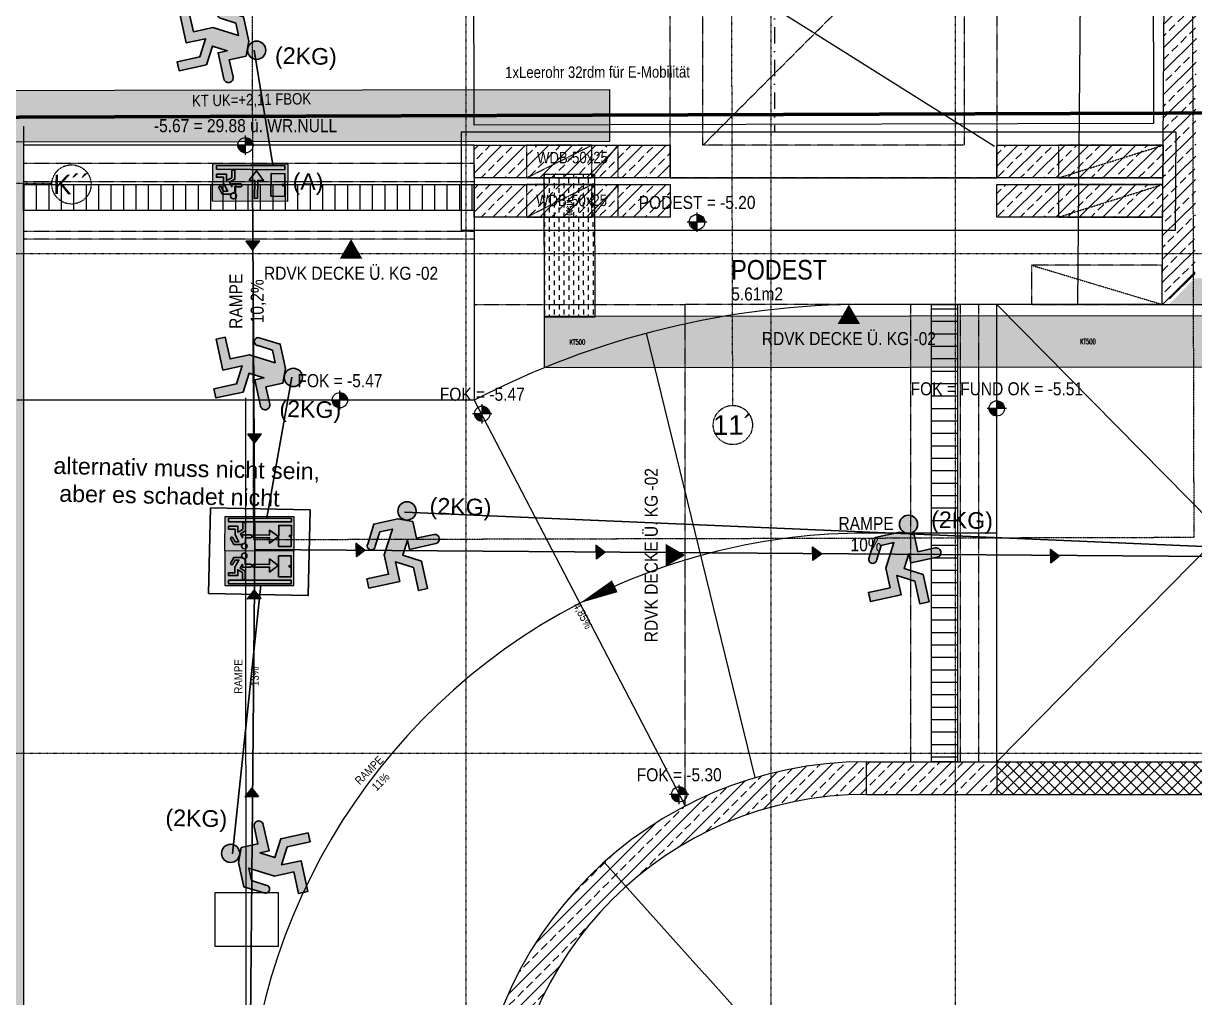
# Model space of a CAD drawing. Header units: millimetres. Extents: x -22184 to 119634, y -59962 to 51543.
# Drawn here: x 19541 to 28504, y -9645 to -2190 of the extents above; entities that cross this region are included whole.
import ezdxf
from ezdxf.enums import TextEntityAlignment as Align

# ---------------------------------------------------------------- set-up
doc = ezdxf.new("R2010")
doc.units = ezdxf.units.MM
for name, pattern in [('DASHDOT', [1, 0.5, -0.25, 0, -0.25]), ('HIDDEN2', [0.1875, 0.125, -0.0625]), ('STRICHPUNKT', [1, 0.5, -0.25, 0, -0.25]), ('STRICHPUNKTX2', [2, 1, -0.5, 0, -0.5])]:
    doc.linetypes.add(name, pattern=pattern)
for name, color, linetype in [('00-TXT---------M0', 8, 'Continuous'), ('00-WOL-G00-Lkg-M0', 22, 'Continuous'), ('01-SCH-G00-Lkg-M0', 8, 'STRICHPUNKTX2'), ('01-SYM-G00-Lkg-M0', 8, 'Continuous'), ('01-TXT---------M0', 1, 'Continuous'), ('01-TXT---------PP', 1, 'Continuous'), ('01-TXT-G00-LKG-M0', 1, 'Continuous'), ('02-ANS-G00-Lkg-Rigol', 8, 'Continuous'), ('02-AXO-G00-Lkg-M0', 8, 'STRICHPUNKT'), ('02-DIM-G00-LKG-ROHBAU', 8, 'Continuous'), ('02-FIL-G00-Lkg-STB', 8, 'Continuous'), ('02-HID-G00-LKG-M0', 8, 'HIDDEN2'), ('02-PKW-G00-LKG-M0', 8, 'Continuous'), ('02-TWA-G00-LKG-M0', 4, 'Continuous'), ('06-TXT-G00-Lkg-M0', 8, 'Continuous'), ('07-ANS-G00-Lkg-M0', 8, 'Continuous'), ('07-TXT---------M0', 8, 'Continuous')]:
    doc.layers.add(name, color=color, linetype=linetype)
doc.layers.add('00_HLP-G00-LKG-M0', color=6, linetype='Continuous', plot=False)
doc.layers.add('E_Bauangaben', color=242, linetype='Continuous', true_color=0xcb1042)
doc.layers.add('E_KABELTASSE', color=150, linetype='Continuous', true_color=0x007af5)
doc.styles.add('0.EG (1)$0$ERSTELLTER_STIL_2', font='ARIALN.TTF')
doc.styles.add('ARIAL', font='arial.ttf', dxfattribs={"width": 0.85})
doc.styles.add('ET_LEGENDE - Wohnung$0$ROMANS', font='romans.shx', dxfattribs={"width": 0.6})
doc.styles.get("Standard").update_dxf_attribs({"font": 'arial.ttf'})
doc.linetypes.add('ZICKZACK', pattern='A,0.00254,-5.08,[131,ltypeshp.shx,S=5.08,R=0,X=-5.08,Y=0],-10.16,[131,ltypeshp.shx,S=5.08,R=180,X=5.08,Y=0],-5.08', length=20.32254)
doc.dimstyles.new('pp chromy&schneider', dxfattribs={"dimscale": 0.005, "dimtxt": 25, "dimasz": 10, "dimexe": 0, "dimexo": 0, "dimgap": 5, "dimtad": 1, "dimdec": 1, "dimlfac": 100, "dimrnd": 0.1, "dimzin": 9, "dimdsep": 46, "dimtxsty": 'ARIAL', "dimblk": 'c&s kote', "dimcen": 0, "dimse1": 1, "dimse2": 1, "dimclrd": 8, "dimclrt": 8, "dimadec": 0, "dimazin": 0, "dimtfac": 0.75, "dimtdec": 1, "dimtix": 1, "dimtmove": 2, "dimatfit": 0, "dimldrblk": 'NONE', "dimfxl": 1, "dimtolj": 1, "dimlwd": -1, "dimarcsym": 0})
pattern_1 = [(45, (-38842.03, -63810.26), (-89.80256, 89.80256), []), (45, (-38752.23, -63810.26), (-89.80256, 89.80256), [63.5, -31.75])]
pattern_2 = [(44.70755, (-35675.08, -41544.72), (-89.34302, 90.25976), []), (44.70755, (-35585.27, -41545.18), (-89.34302, 90.25976), [63.5, -31.75])]

# ---------------------------------------------------------------- blocks, each defined once
blk = doc.blocks.new('*U105')
h = blk.add_hatch()
h.set_pattern_fill('DASH', color=256, scale=15, style=0)
h.set_pattern_definition([(0, (16872.58, 0), (47.625, 47.625), [47.625, -47.625])])
h.paths.add_polyline_path([(17873, 250), (0, 250), (0, -250), (17873, -250)])
blk.add_lwpolyline([(17873, 250), (0, 250), (0, -250), (17873, -250)], close=True)
at = {"char_height": 50, "width": 570.1, "attachment_point": 4, "style": 'ET_LEGENDE - Wohnung$0$ROMANS'}
for insert in [(250, 0), (5250, 0), (10250, 0)]:
    blk.add_mtext('KT500', dxfattribs=dict(at, insert=insert))
at = {"style": 'ET_LEGENDE - Wohnung$0$ROMANS', "width": 0.6, "flags": 1}
for tag, p in [('RAUMBUCHNUMMER', (500, -550)), ('ANLAGE', (500, -700))]:
    blk.add_attdef(tag, text='', height=100, dxfattribs=at).set_placement(p, align=Align.MIDDLE)
for tag, p in [('TEILANLAGE_NR', (500, -850)), ('KOMPONENTE', (500, -1000)), ('KOMPONENTE_NR', (500, -1150)), ('BEZEICHNUNG', (500, -1300)), ('TYP', (500, -1450)), ('HERSTELLER', (500, -1600)), ('MODEL', (500, -1750)), ('LEISTUNG_MAX', (500, -1900)), ('SPEZIFISCH_1', (500, -2050)), ('SPEZIFISCH_2', (500, -2200)), ('SPEZIFISCH_3', (500, -2350)), ('SPEZIFISCH_4', (500, -2500)), ('SPEZIFISCH_5', (500, -2650)), ('GEWERKE_CODE', (500, -2800)), ('LV_POS', (500, -2950)), ('ZAEHLER', (500, -3100)), ('PLATZHALTER_1', (500, -3250)), ('PLATZHALTER_2', (500, -3400)), ('PLATZHALTER_3', (500, -3550)), ('JOBLISTE_VDMA', (500, -3700)), ('ET_SPEZIFISCH_1', (500, -3850)), ('ET_SPEZIFISCH_2', (500, -4000)), ('ET_SPEZIFISCH_3', (500, -4150)), ('ET_SPEZIFISCH_4', (500, -4300)), ('ET_SPEZIFISCH_5', (500, -4450)), ('ET_SPEZIFISCH_6', (500, -4600)), ('ET_SPEZIFISCH_7', (500, -4750))]:
    blk.add_attdef(tag, text='', height=100, dxfattribs=at).set_placement(p, align=Align.MIDDLE_CENTER)
blk = doc.blocks.new('*U107')
h = blk.add_hatch()
h.set_pattern_fill('DASH', color=256, scale=15, style=0)
h.set_pattern_definition([(0, (394.78, 0), (47.625, 47.625), [47.625, -47.625])])
h.paths.add_polyline_path([(1395, 250), (0, 250), (0, -250), (1395, -250)])
blk.add_lwpolyline([(1395, 250), (0, 250), (0, -250), (1395, -250)], close=True)
at = {"insert": (250, 0), "char_height": 50, "width": 570.1, "attachment_point": 4, "style": 'ET_LEGENDE - Wohnung$0$ROMANS'}
blk.add_mtext('KT500', dxfattribs=at)
at = {"style": 'ET_LEGENDE - Wohnung$0$ROMANS', "width": 0.6, "flags": 1}
for tag, p in [('RAUMBUCHNUMMER', (500, -550)), ('ANLAGE', (500, -700))]:
    blk.add_attdef(tag, text='', height=100, dxfattribs=at).set_placement(p, align=Align.MIDDLE)
for tag, p in [('TEILANLAGE_NR', (500, -850)), ('KOMPONENTE', (500, -1000)), ('KOMPONENTE_NR', (500, -1150)), ('BEZEICHNUNG', (500, -1300)), ('TYP', (500, -1450)), ('HERSTELLER', (500, -1600)), ('MODEL', (500, -1750)), ('LEISTUNG_MAX', (500, -1900)), ('SPEZIFISCH_1', (500, -2050)), ('SPEZIFISCH_2', (500, -2200)), ('SPEZIFISCH_3', (500, -2350)), ('SPEZIFISCH_4', (500, -2500)), ('SPEZIFISCH_5', (500, -2650)), ('GEWERKE_CODE', (500, -2800)), ('LV_POS', (500, -2950)), ('ZAEHLER', (500, -3100)), ('PLATZHALTER_1', (500, -3250)), ('PLATZHALTER_2', (500, -3400)), ('PLATZHALTER_3', (500, -3550)), ('JOBLISTE_VDMA', (500, -3700)), ('ET_SPEZIFISCH_1', (500, -3850)), ('ET_SPEZIFISCH_2', (500, -4000)), ('ET_SPEZIFISCH_3', (500, -4150)), ('ET_SPEZIFISCH_4', (500, -4300)), ('ET_SPEZIFISCH_5', (500, -4450)), ('ET_SPEZIFISCH_6', (500, -4600)), ('ET_SPEZIFISCH_7', (500, -4750))]:
    blk.add_attdef(tag, text='', height=100, dxfattribs=at).set_placement(p, align=Align.MIDDLE_CENTER)
blk = doc.blocks.new('*U106')
h = blk.add_hatch()
h.set_pattern_fill('DASH', color=256, scale=15, style=0)
h.set_pattern_definition([(0, (6271.803, 0), (47.625, 47.625), [47.625, -47.625])])
h.paths.add_polyline_path([(7272, 250), (0, 250), (0, -250), (7272, -250)])
blk.add_lwpolyline([(7272, 250), (0, 250), (0, -250), (7272, -250)], close=True)
at = {"insert": (250, 0), "char_height": 50, "width": 570.1, "attachment_point": 4, "style": 'ET_LEGENDE - Wohnung$0$ROMANS'}
blk.add_mtext('KT500', dxfattribs=at)
at = {"style": 'ET_LEGENDE - Wohnung$0$ROMANS', "width": 0.6, "flags": 1}
for tag, p in [('RAUMBUCHNUMMER', (500, -550)), ('ANLAGE', (500, -700))]:
    blk.add_attdef(tag, text='', height=100, dxfattribs=at).set_placement(p, align=Align.MIDDLE)
for tag, p in [('TEILANLAGE_NR', (500, -850)), ('KOMPONENTE', (500, -1000)), ('KOMPONENTE_NR', (500, -1150)), ('BEZEICHNUNG', (500, -1300)), ('TYP', (500, -1450)), ('HERSTELLER', (500, -1600)), ('MODEL', (500, -1750)), ('LEISTUNG_MAX', (500, -1900)), ('SPEZIFISCH_1', (500, -2050)), ('SPEZIFISCH_2', (500, -2200)), ('SPEZIFISCH_3', (500, -2350)), ('SPEZIFISCH_4', (500, -2500)), ('SPEZIFISCH_5', (500, -2650)), ('GEWERKE_CODE', (500, -2800)), ('LV_POS', (500, -2950)), ('ZAEHLER', (500, -3100)), ('PLATZHALTER_1', (500, -3250)), ('PLATZHALTER_2', (500, -3400)), ('PLATZHALTER_3', (500, -3550)), ('JOBLISTE_VDMA', (500, -3700)), ('ET_SPEZIFISCH_1', (500, -3850)), ('ET_SPEZIFISCH_2', (500, -4000)), ('ET_SPEZIFISCH_3', (500, -4150)), ('ET_SPEZIFISCH_4', (500, -4300)), ('ET_SPEZIFISCH_5', (500, -4450)), ('ET_SPEZIFISCH_6', (500, -4600)), ('ET_SPEZIFISCH_7', (500, -4750))]:
    blk.add_attdef(tag, text='', height=100, dxfattribs=at).set_placement(p, align=Align.MIDDLE_CENTER)
blk = doc.blocks.new('06-TXT')
at = {"color": 8, "style": 'ARIAL', "width": 0.85}
blk.add_attdef('STAIR', text='', height=0.1, dxfattribs=at).set_placement((0.009, 0.046), align=Align.CENTER)
blk.add_attdef('STG', text='', height=0.1, dxfattribs=at).set_placement((0.009, -0.054), align=Align.TOP_CENTER)
blk = doc.blocks.new('01-HK1')
for p, q in [((-0.0005, -0.0742), (-0.0005, 0.0742)), ((0.0737, 0), (-0.0747, 0))]:
    blk.add_line(p, q)
blk.add_circle((-0.0005, 0), 0.0586)
for points in [[(-0.0005, 0.0586), (0.0409, 0.0414), (-0.0005, 0)], [(-0.0005, 0), (0.0581, 0), (0.0409, 0.0414)], [(-0.0591, 0), (-0.0419, -0.0414), (-0.0005, 0)], [(-0.0419, -0.0414), (-0.0005, -0.0586), (-0.0005, 0)]]:
    blk.add_solid(points)
at = {"layer": '01-TXT---------M0', "color": 8, "style": 'ARIAL', "width": 0.85}
blk.add_attdef('HEIGHT', text='', height=0.1, dxfattribs=at).set_placement((0, 0.2), align=Align.TOP_CENTER)
blk = doc.blocks.new('schnittführung')
at = {"color": 4, "linetype": 'DASHDOT', "ltscale": 0.25}
blk.add_line((0.2375, -0.1378), (0.2375, 1.6622), dxfattribs=at)
blk.add_line((0.2375, -0.1378), (0.2375, 1.6622), dxfattribs=at)
blk.add_line((0.2375, -0.1378), (0.2375, 1.6622), dxfattribs=at)
at = {"color": 4}
blk.add_lwpolyline([(0.1875, 0.1378), (0.1875, -0.1378), (0, 0)], close=True, dxfattribs=at)
at = {"layer": '07-TXT---------M0', "color": 9, "style": 'ARIAL', "text_generation_flag": 6, "width": 0.85}
blk.add_attdef('SCHNITT', text='', height=0.15, rotation=270, dxfattribs=at).set_placement((-0.0373, 0), align=Align.CENTER)
blk = doc.blocks.new('c&s kote')
at = {"color": 8}
for p, q in [((0, -2), (0, 2)), ((0, 2), (0, -2)), ((-2, 0), (2, 0)), ((2, 0), (-2, 0))]:
    blk.add_line(p, q, dxfattribs=at)
blk.add_circle((0, 0), 0.5, dxfattribs=at)
blk = doc.blocks.new('*D331')
at = {"layer": '02-DIM-G00-LKG-ROHBAU', "color": 8, "transparency": 16777216}
blk.add_line((24307.4, -4560.4), (25138.8, -7960.1), dxfattribs=at)
at = {"layer": 'Defpoints', "color": 0, "transparency": 16777216}
for p in [(24446.4, -4526.3), (25138.9, -7960.1), (25277.9, -7926.1)]:
    blk.add_point(p, dxfattribs=at)
at = {"layer": '02-DIM-G00-LKG-ROHBAU', "color": 8, "transparency": 16777216, "xscale": 0.05, "yscale": 0.05, "zscale": 0.05}
for p, rotation in [((24307.4, -4560.4), 103.7432138095295), ((25138.9, -7960.1), 283.7432138095294)]:
    blk.add_blockref('c&s kote', p, dxfattribs=dict(at, rotation=rotation))
at = {"layer": '02-DIM-G00-LKG-ROHBAU', "color": 8, "transparency": 16777216, "insert": (24723.2, -6260.2), "char_height": 0.125, "attachment_point": 5, "rotation": 283.74321, "style": 'ARIAL'}
blk.add_mtext('\\A1;350000', dxfattribs=at)
blk = doc.blocks.new('_None')
blk = doc.blocks.new('01-SQM')
at = {"layer": '01-TXT---------M0', "color": 1, "style": 'ARIAL', "width": 0.85}
blk.add_attdef('ROOM', (0, 0), '', height=0.15, dxfattribs=at)
blk.add_attdef('AREA', text='', height=0.1, dxfattribs=at).set_placement((0, -0.06), align=Align.TOP_LEFT)
at = {"layer": '01-TXT---------PP', "color": 1, "style": 'ARIAL', "width": 0.85}
blk.add_attdef('NR', text='', height=0.15, dxfattribs=at).set_placement((-0.1173, 0), align=Align.RIGHT)
blk.add_attdef('FLOOR', text='', height=0.1, dxfattribs=at).set_placement((0, -0.26), align=Align.TOP_LEFT)
blk = doc.blocks.new('01-hk4')
blk.add_lwpolyline([(0, 0, 0, 0.270625, 0), (0, 0.234375, 0.270625, 0.270625, 0)], format="xyseb")
at = {"layer": '00-TXT---------M0', "color": 8, "style": 'ARIAL', "width": 0.85}
blk.add_attdef('HEIGHT', text='', height=0.1, dxfattribs=at).set_placement((0, 0.35), align=Align.CENTER)
blk = doc.blocks.new('*D353')
at = {"layer": '02-DIM-G00-LKG-ROHBAU', "color": 8, "transparency": 16777216}
for p, q in [((23985, -8609.3), (24754.3, -9465)), ((25990.6, -10840.3), (24754.7, -9465.5))]:
    blk.add_line(p, q, dxfattribs=at)
at = {"layer": 'Defpoints', "color": 0, "transparency": 16777216}
for p in [(23985, -8609.2), (25990.6, -10840.3)]:
    blk.add_point(p, dxfattribs=at)
at = {"layer": '02-DIM-G00-LKG-ROHBAU', "color": 8, "transparency": 16777216, "xscale": 0.05, "yscale": 0.05, "zscale": 0.05, "rotation": 131.9549015021421}
blk.add_blockref('c&s kote', (23985, -8609.2), dxfattribs=at)
at = {"layer": '02-DIM-G00-LKG-ROHBAU', "color": 8, "transparency": 16777216, "insert": (24754.5, -9465.3), "char_height": 0.125, "attachment_point": 5, "rotation": 311.9549, "style": 'ARIAL'}
blk.add_mtext('\\A1;R300000', dxfattribs=at)
blk = doc.blocks.new('*D392')
at = {"layer": '02-DIM-G00-LKG-ROHBAU', "color": 8, "transparency": 16777216}
blk.add_line((27754.3, 11811.1), (27607.3, -4334.3), dxfattribs=at)
at = {"layer": 'Defpoints', "color": 0, "transparency": 16777216}
for p in [(28402.9, 11805.2), (27607.3, -4334.3), (28255.8, -4340.3)]:
    blk.add_point(p, dxfattribs=at)
at = {"layer": '02-DIM-G00-LKG-ROHBAU', "color": 8, "transparency": 16777216, "xscale": 0.05, "yscale": 0.05, "zscale": 0.05}
for p, rotation in [((27754.3, 11811.2), 89.47803796490061), ((27607.3, -4334.3), 269.4780379649007)]:
    blk.add_blockref('c&s kote', p, dxfattribs=dict(at, rotation=rotation))
at = {"layer": '02-DIM-G00-LKG-ROHBAU', "color": 8, "transparency": 16777216, "insert": (27571.9, 4707.5), "char_height": 0.125, "attachment_point": 5, "rotation": 89.47804, "style": 'ARIAL'}
blk.add_mtext('\\A1;1614617.3', dxfattribs=at)
blk = doc.blocks.new('9809550')
at = {"color": 18, "lineweight": 30, "true_color": 0x000000}
for points in [[(423921.7, 99168.8), (423956.8, 99168.8), (423956.8, 99202.9), (423984.5, 99214.5), (424033.7, 99214.5), (424053.8, 99178.3)], [(424040.2, 99170.9), (424025.2, 99196.7), (423999.7, 99196.8), (424026.2, 99150.3), (424026.2, 99110.9), (424070.2, 99110.9), (424070.2, 99092.3), (424007.5, 99092.3), (424007.5, 99131.7), (423975, 99113.1), (423975, 99067), (423956.5, 99067), (423956.5, 99122.4), (423990.5, 99141.9), (423975.1, 99168.8), (423975.1, 99150.2), (423921.7, 99150.3)]]:
    blk.add_lwpolyline(points, dxfattribs=at)
blk.add_circle((423963.6, 99225.9), 18.1, dxfattribs=at)
for centre, radius, start, end in [((423921.7, 99159.5), 9.27, 89.9849, 270.0151), ((424047.8, 99173.1), 7.96, 195.7299, 41.4005)]:
    blk.add_arc(centre, radius, start, end, dxfattribs=at)
blk = doc.blocks.new('RIVO-SIBEL-ARR-down')
h = blk.add_hatch(color=100)
h.paths.add_polyline_path([(3686.69, 1956.46), (3686.69, 1947.63), (3704.36, 1947.63), (3704.36, 1956.46)])
h.paths.add_polyline_path([(3693.72, 1955.75), (3694.43, 1955.76), (3694.43, 1951.52), (3695.72, 1951.52), (3694.04, 1949.27), (3692.34, 1951.53), (3693.72, 1951.53)], flags=16)
h.paths.add_polyline_path([(3690.59, 1955.25), (3690.59, 1949.9), (3687.35, 1949.9), (3687.35, 1955.25)], flags=16)
h.paths.add_polyline_path([(3699.13, 1953.06), (3699.13, 1954.59, -0.30558), (3698.7, 1955.23, -1), (3700.07, 1955.23, -0.302406), (3699.65, 1954.59), (3700.18, 1954.8), (3702.06, 1954.8), (3702.82, 1953.42, -0.97219), (3702.38, 1953), (3701.73, 1954.12), (3700.76, 1954.12), (3701.77, 1952.35), (3701.77, 1950.85), (3703.45, 1950.85), (3703.45, 1950.14), (3701.06, 1950.14), (3701.06, 1951.64), (3699.82, 1950.93), (3699.82, 1949.18), (3699.12, 1949.18), (3699.12, 1951.29), (3700.41, 1952.03), (3699.82, 1953.05), (3699.82, 1952.35), (3697.79, 1952.35, -1), (3697.79, 1953.06)], flags=16)
h.paths.add_polyline_path([(3703.45, 1948.98), (3703.45, 1948.07), (3687.35, 1948.07), (3687.35, 1948.98)], flags=16)
blk.add_hatch(color=256).paths.add_polyline_path([(3693.72, 1951.53), (3692.34, 1951.53), (3694.04, 1949.27), (3695.72, 1951.52), (3694.43, 1951.52), (3694.43, 1955.76), (3693.72, 1955.75)])
h = blk.add_hatch(color=256)
h.paths.add_polyline_path([(3700.76, 1954.12), (3701.73, 1954.12), (3702.38, 1953, 0.97219), (3702.82, 1953.42), (3702.06, 1954.8), (3700.18, 1954.8), (3699.13, 1954.36), (3699.13, 1953.06), (3697.79, 1953.06, 1), (3697.79, 1952.35), (3699.82, 1952.35), (3699.82, 1953.05), (3700.41, 1952.03), (3699.12, 1951.29), (3699.12, 1949.18), (3699.82, 1949.18), (3699.82, 1950.93), (3701.06, 1951.64), (3701.06, 1950.14), (3703.45, 1950.14), (3703.45, 1950.85), (3701.77, 1950.85), (3701.77, 1952.35)])
h.paths.add_polyline_path([(3698.7, 1955.23, 1), (3700.07, 1955.23, 1)])
h = blk.add_hatch(color=7)
h.paths.add_polyline_path([(3690.59, 1955.25), (3687.35, 1955.25), (3687.35, 1949.9), (3690.59, 1949.9)])
h.paths.add_polyline_path([(3703.45, 1948.98), (3687.35, 1948.98), (3687.35, 1948.07), (3703.45, 1948.07)])
blk.add_lwpolyline([(3686.69, 1956.46), (3704.36, 1956.46), (3704.36, 1947.63), (3686.69, 1947.63)], close=True)
at = {"color": 18, "lineweight": 30, "true_color": 0x000000}
blk.add_lwpolyline([(3693.72, 1955.75), (3693.72, 1951.53), (3692.34, 1951.53), (3694.04, 1949.27), (3695.72, 1951.52), (3694.43, 1951.52), (3694.43, 1955.76), (3693.72, 1955.75)], dxfattribs=at)
for points in [[(3690.59, 1955.25), (3687.35, 1955.25), (3687.35, 1949.9), (3690.59, 1949.9)], [(3703.45, 1948.98), (3687.35, 1948.98), (3687.35, 1948.07), (3703.45, 1948.07)]]:
    blk.add_lwpolyline(points, close=True, dxfattribs=at)
blk.add_circle((3687.72, 1952.58), 0.19, dxfattribs=at)
at = {"xscale": 0.0381026673526157, "yscale": 0.0381026673526157, "zscale": 0.0381026673526157}
blk.add_blockref('9809550', (-12454.76, -1825.54), dxfattribs=at)
blk = doc.blocks.new('Fluchtwegpfeil')
at = {"lineweight": 30}
h = blk.add_hatch(color=100, dxfattribs=at)
h.dxf.hatch_style = 1
h.paths.add_polyline_path([(178497.6, 33031), (178497.6, 32977.4), (178562.6, 32977.4), (178563.3, 32977.9)])
h.paths.add_polyline_path([(178562.6, 32977.4), (178497.6, 32977.4), (178497.6, 32929.8)])
at = {"color": 100, "lineweight": 30}
blk.add_lwpolyline([(178563.3, 32977.9), (178497.6, 33031), (178497.6, 32929.8), (178563.3, 32977.9)], dxfattribs=at)
blk = doc.blocks.new('750298750')
h = blk.add_hatch(color=3)
h.paths.add_polyline_path([(426943.6, 99576.9), (426968.1, 99576.8), (426982.5, 99552, 1.25347), (426995.6, 99559.2), (426976.3, 99594), (426929, 99594), (426902.3, 99582.8), (426902.3, 99550), (426868.6, 99550, 1), (426868.6, 99532.2), (426919.9, 99532.1), (426919.9, 99550), (426934.8, 99524.1), (426902.1, 99505.4), (426902.1, 99452.1), (426919.8, 99452.1), (426919.8, 99496.4), (426951.1, 99514.3), (426951.1, 99476.4), (427011.4, 99476.4), (427011.4, 99494.3), (426969.1, 99494.3), (426969.1, 99532.2)])
h.paths.add_polyline_path([(426891.5, 99604.9, 1), (426926.3, 99604.9, 1)])
at = {"xscale": 0.9619413167778113, "yscale": 0.9619413167778113, "zscale": 0.9619413167778113}
blk.add_blockref('9809550', (19080.8, 4155.4), dxfattribs=at)
blk = doc.blocks.new('RIVO-SIBEL-ARR-left')
h = blk.add_hatch(color=100)
h.paths.add_polyline_path([(3656.51, 1956.46), (3656.51, 1947.63), (3674.18, 1947.63), (3674.18, 1956.46)])
h.paths.add_polyline_path([(3662.75, 1954.45), (3662.75, 1953.06), (3666.97, 1953.06), (3666.98, 1952.36), (3662.74, 1952.36), (3662.74, 1951.07), (3660.49, 1952.74)], flags=16)
h.paths.add_polyline_path([(3660.42, 1955.25), (3660.42, 1949.9), (3657.18, 1949.9), (3657.18, 1955.25)], flags=16)
h.paths.add_polyline_path([(3668.95, 1953.06), (3668.95, 1954.59, -0.30558), (3668.52, 1955.23, -1), (3669.9, 1955.23, -0.302406), (3669.48, 1954.59), (3670.01, 1954.8), (3671.88, 1954.8), (3672.65, 1953.42, -0.97219), (3672.2, 1953), (3671.56, 1954.12), (3670.59, 1954.12), (3671.59, 1952.35), (3671.59, 1950.85), (3673.27, 1950.85), (3673.27, 1950.14), (3670.88, 1950.14), (3670.88, 1951.64), (3669.64, 1950.93), (3669.64, 1949.18), (3668.94, 1949.18), (3668.94, 1951.29), (3670.24, 1952.03), (3669.65, 1953.05), (3669.65, 1952.35), (3667.61, 1952.35, -1), (3667.61, 1953.06)], flags=16)
h.paths.add_polyline_path([(3673.27, 1948.98), (3673.27, 1948.07), (3657.18, 1948.07), (3657.18, 1948.98)], flags=16)
h = blk.add_hatch(color=7)
h.paths.add_polyline_path([(3660.42, 1955.25), (3657.18, 1955.25), (3657.18, 1949.9), (3660.42, 1949.9)])
h.paths.add_polyline_path([(3673.27, 1948.98), (3657.18, 1948.98), (3657.18, 1948.07), (3673.27, 1948.07)])
blk.add_hatch(color=256).paths.add_polyline_path([(3662.75, 1953.06), (3662.75, 1954.45), (3660.49, 1952.74), (3662.74, 1951.07), (3662.74, 1952.36), (3666.98, 1952.36), (3666.97, 1953.06)])
h = blk.add_hatch(color=256)
h.paths.add_polyline_path([(3670.59, 1954.12), (3671.56, 1954.12), (3672.2, 1953, 0.97219), (3672.65, 1953.42), (3671.88, 1954.8), (3670.01, 1954.8), (3668.95, 1954.36), (3668.95, 1953.06), (3667.61, 1953.06, 1), (3667.61, 1952.35), (3669.65, 1952.35), (3669.65, 1953.05), (3670.24, 1952.03), (3668.94, 1951.29), (3668.94, 1949.18), (3669.64, 1949.18), (3669.64, 1950.93), (3670.88, 1951.64), (3670.88, 1950.14), (3673.27, 1950.14), (3673.27, 1950.85), (3671.59, 1950.85), (3671.59, 1952.35)])
h.paths.add_polyline_path([(3668.52, 1955.23, 1), (3669.9, 1955.23, 1)])
blk.add_lwpolyline([(3656.51, 1956.46), (3674.18, 1956.46), (3674.18, 1947.63), (3656.51, 1947.63)], close=True)
at = {"color": 18, "lineweight": 30, "true_color": 0x000000}
for points in [[(3660.42, 1955.25), (3657.18, 1955.25), (3657.18, 1949.9), (3660.42, 1949.9)], [(3673.27, 1948.98), (3657.18, 1948.98), (3657.18, 1948.07), (3673.27, 1948.07)]]:
    blk.add_lwpolyline(points, close=True, dxfattribs=at)
blk.add_lwpolyline([(3666.97, 1953.06), (3662.75, 1953.06), (3662.75, 1954.45), (3660.49, 1952.74), (3662.74, 1951.07), (3662.74, 1952.36), (3666.98, 1952.36), (3666.97, 1953.06)], dxfattribs=at)
blk.add_circle((3657.54, 1952.58), 0.19, dxfattribs=at)
at = {"xscale": 0.0381026673526157, "yscale": 0.0381026673526157, "zscale": 0.0381026673526157}
blk.add_blockref('9809550', (-12484.93, -1825.54), dxfattribs=at)

msp = doc.modelspace()

# ---------------------------------------------------------------- hatches: boundary and pattern name
at = {"layer": '02-ANS-G00-Lkg-Rigol'}
h = msp.add_hatch(dxfattribs=at)
h.set_pattern_fill('ANSI31', color=256, scale=30, angle=152.04654196, style=0)
h.set_pattern_definition([(90, (-38842.03, -59642.18), (-95.25, -1e-06), [])])
h.paths.add_polyline_path([(19540.5983, -3422.176), (22990.5983, -3422.176), (22990.5983, -3622.176), (19540.5983, -3622.176)])
h = msp.add_hatch(dxfattribs=at)
h.set_pattern_fill('ANSI31', color=256, scale=30, angle=422.04654196, style=0)
h.set_pattern_definition([(7e-07, (-50362.03, -63810.26), (-1e-06, 95.25), [])])
h.paths.add_polyline_path([(26490.5983, -4340.2557), (26690.5983, -4340.2557), (26690.5983, -7840.2557), (26490.5983, -7840.2557)])
at = {"layer": '02-FIL-G00-Lkg-STB'}
h = msp.add_hatch(dxfattribs=at)
h.set_pattern_fill('ANSI33', color=256, scale=20, angle=107.04654196, style=0)
h.set_pattern_definition(pattern_2)
h.paths.add_polyline_path([(28551.1207, 3195.5511), (28449.0856, 3195.2977), (28301.1306, 3194.9309), (28301.1124, 3194.9301), (28295.7032, 2294.9418), (28294.1994, 2044.9373), (28263.1382, -3122.1759), (28261.6351, -3372.1762), (28255.8156, -4340.2557), (28258.1098, -4340.2557), (28507.0224, -4140.256)])
h = msp.add_hatch(dxfattribs=at)
h.set_pattern_fill('ANSI33', color=256, scale=20, angle=107.04654196, style=0)
h.set_pattern_definition(pattern_2)
h.paths.add_polyline_path([(19540.5983, -2976.9465), (19540.1954, -2976.9465), (19290.5983, -3226.9295), (19290.5984, -13958.5895), (19540.5984, -13833.6012)])
h = msp.add_hatch(dxfattribs=at)
h.set_pattern_fill('ANSI33', color=256, scale=20, angle=107.04654196, style=0)
h.set_pattern_definition([(45, (-38842.03, -63910.26), (-89.80256, 89.80256), []), (45, (-38752.23, -63910.26), (-89.80256, 89.80256), [63.5, -31.75])])
h.paths.add_polyline_path([(24490.5983, -3122.176), (22990.5983, -3122.176), (22990.5983, -3372.176), (24490.5983, -3372.176)])
h = msp.add_hatch(dxfattribs=at)
h.set_pattern_fill('ANSI33', color=256, scale=20, angle=107.04654196, style=0)
h.set_pattern_definition(pattern_2)
h.paths.add_polyline_path([(28263.1382, -3122.1759), (26990.5984, -3122.1759), (26990.5984, -3372.1759), (28261.6351, -3372.1762)])
h = msp.add_hatch(dxfattribs=at)
h.set_pattern_fill('ANSI33', color=256, scale=20, angle=107.04654196, style=0)
h.set_pattern_definition([(45, (-38842.03, -64210.26), (-89.80256, 89.80256), []), (45, (-38752.23, -64210.26), (-89.80256, 89.80256), [63.5, -31.75])])
h.paths.add_polyline_path([(24490.5983, -3422.176), (22990.5983, -3422.176), (22990.5983, -3672.176), (24490.5983, -3672.176)])
h = msp.add_hatch(dxfattribs=at)
h.set_pattern_fill('ANSI33', color=256, scale=20, angle=107.04654196, style=0)
h.set_pattern_definition([(44.70755, (-35675.08, -41844.72), (-89.34302, 90.25976), []), (44.70755, (-35585.27, -41845.18), (-89.34302, 90.25976), [63.5, -31.75])])
h.paths.add_polyline_path([(28263.1382, -3422.1759), (26990.5983, -3422.1759), (26990.5983, -3672.1759), (28261.6351, -3672.1762)])
h = msp.add_hatch(dxfattribs=at)
h.set_pattern_fill('ANSI33', color=256, scale=20, angle=107.04654196, style=0)
h.set_pattern_definition(pattern_1)
h.paths.add_polyline_path([(45870.5922, -4140.2555), (28507.0228, -4140.2557), (28308.1107, -4340.2557), (45670.5922, -4340.2555)])
h = msp.add_hatch(dxfattribs=at)
h.set_pattern_fill('ANSI33', color=256, scale=20, angle=107.04654196, style=0)
h.set_pattern_definition(pattern_1)
h.paths.add_polyline_path([(25990.5983, -7840.2557, 0.414213562), (22990.5984, -10840.2557), (23240.5984, -10840.2557, -0.414213562), (25990.5983, -8090.2557)])
h = msp.add_hatch(dxfattribs=at)
h.set_pattern_fill('ANSI33', color=256, scale=20, angle=107.04654196, style=0)
h.set_pattern_definition([(45, (-38842.03, -63810.26), (-89.80256, 89.80256), []), (45, (-38752.23, -63810.26), (-89.80256, 89.80256), [63.5, -31.75])])
h.paths.add_polyline_path([(26990.5983, -7840.2557), (25990.5983, -7840.2557), (25990.5983, -8090.2557), (26990.5983, -8090.2557)])
h = msp.add_hatch(dxfattribs=at)
h.set_pattern_fill('ANSI37', color=256, scale=20, angle=107.04654196, style=0)
h.set_pattern_definition([(45, (-38842.03, -63810.256), (-44.90128, 44.90128), []), (135, (-38842.03, -63810.256), (-44.90128, -44.90128), [])])
h.paths.add_polyline_path([(28990.5983, -7840.2557), (26990.5983, -7840.2557), (26990.5983, -8090.2557), (28990.5983, -8090.2557)])

# ---------------------------------------------------------------- linework, layer by layer
at = {"color": 4, "lineweight": 30}
for points in [[(21305.3124, -2395.0907), (21448.6429, -3271.4483)], [(21595.224, -4896.3295), (21403.0108, -5972.9774)], [(22457.3206, -5929.4294), (29700.1739, -6242.8353)], [(21139.8164, -8545.7304), (21357.4865, -6488.5552)]]:
    msp.add_lwpolyline(points, dxfattribs=at)
at = {"color": 1, "lineweight": 90}
msp.add_lwpolyline([(-22183.5033, -3051.9809), (94105.7942, -2647.7813)], dxfattribs=at)
at = {"color": 102, "lineweight": 30, "true_color": 0x21de37}
for points in [[(21293.8206, -3402.176), (21310.6401, -6214.9265), (29702.8788, -6276.4681)], [(21243.4006, -13724.48), (21310.6401, -6214.9265)]]:
    msp.add_lwpolyline(points, dxfattribs=at)
at = {"color": 30, "lineweight": 30, "true_color": 0xf26722}
msp.add_lwpolyline([(20971.6755, -5896.9655), (21734.3413, -5913.7549), (21719.9176, -6568.9631), (20957.2517, -6552.1738)], close=True, dxfattribs=at)
at = {"layer": '00-WOL-G00-Lkg-M0', "linetype": 'ZICKZACK', "ltscale": 0.005}
msp.add_lwpolyline([(22890.5983, -3022.176), (22890.5982, -3772.176), (28359.2313, -3772.1762), (28363.748, -3022.1759)], close=True, dxfattribs=at)
at = {"layer": '00-WOL-G00-Lkg-M0', "linetype": 'ZICKZACK', "ltscale": 0.01}
msp.add_lwpolyline([(21492.1683, -8843.3003), (21006.7169, -8843.3004), (21006.7169, -9252.8228), (21492.1683, -9252.8228)], close=True, dxfattribs=at)
at = {"layer": '00_HLP-G00-LKG-M0', "linetype": 'HIDDEN2', "ltscale": 2}
msp.add_lwpolyline([(28480.729, 1877.7994), (21280.7512, 1859.9169), (21300.6206, -6140.0584), (28500.5984, -6122.1759)], close=True, dxfattribs=at)
at = {"layer": '02-ANS-G00-Lkg-Rigol'}
for points in [[(22984.6375, -622.1834), (26971.8904, -3129.7037)], [(22990.5983, -3122.176), (19540.5983, -3122.176)], [(24490.5983, -3372.176), (26990.5983, -3372.1759)]]:
    msp.add_lwpolyline(points, dxfattribs=at)
for points in [[(19540.5983, -3422.176), (22990.5983, -3422.176), (22990.5983, -3622.176), (19540.5983, -3622.176)], [(26490.5983, -4340.2557), (26690.5983, -4340.2557), (26690.5983, -7840.2557), (26490.5983, -7840.2557)]]:
    msp.add_lwpolyline(points, close=True, dxfattribs=at)
at = {"layer": '02-AXO-G00-Lkg-M0'}
for points in [[(24969.7122, -5113.4429), (24916.0396, 16496.6021)], [(22925.5983, -1486.5576), (22925.5987, -36413.9994)], [(25260.598, -1486.5576), (25260.5984, -36413.9994)], [(26670.5983, -1486.5576), (26670.5987, -36413.9994)], [(-13180.1883, -3420.2231), (19758.7147, -3411.9125)], [(15981.3345, -3950.2571), (49670.5983, -3950.2567)], [(16057.9668, -7775.2558), (49670.5983, -7775.2554)]]:
    msp.add_lwpolyline(points, dxfattribs=at)
for centre in [(19908.3692, -3422.0884), (24970.0847, -5263.4425)]:
    msp.add_circle(centre, 150, dxfattribs=at)
at = {"layer": '02-FIL-G00-Lkg-STB'}
for points in [[(28263.1382, -3122.1759), (28261.6351, -3372.1762)], [(28258.1098, -4340.2557), (28507.323, -4090.2557)], [(25990.5983, -7840.2557), (25990.5983, -8090.2557)]]:
    msp.add_lwpolyline(points, dxfattribs=at)
at = {"layer": '02-HID-G00-LKG-M0'}
msp.add_line((22990.5983, -4340.2558), (24605.9829, -4340.2557), dxfattribs=at)
at = {"layer": '02-HID-G00-LKG-M0', "color": 4}
for points in [[(23890.5983, -3122.176), (23390.5983, -3122.176), (23390.5983, -3372.176), (23890.5983, -3372.176)], [(23890.5983, -3122.176), (24090.5983, -3122.176), (24090.5983, -3372.176), (23890.5983, -3372.176)], [(28261.6351, -3372.1759), (28263.1382, -3122.1777), (27463.1382, -3122.1777), (27463.1382, -3372.1759), (28261.6351, -3372.1755)], [(23890.5983, -3422.176), (23390.5983, -3422.176), (23390.5983, -3672.176), (23890.5983, -3672.176)], [(23890.5983, -3422.176), (24090.5983, -3422.176), (24090.5983, -3672.176), (23890.5983, -3672.176)], [(28259.8317, -3672.1762), (28261.3346, -3422.1759), (27463.1381, -3422.1778), (27463.1382, -3672.1761), (28259.8317, -3672.1758)], [(28255.8156, -4340.2557), (28255.8156, -4040.2557), (27255.8165, -4040.2557), (27255.8165, -4340.2557)]]:
    msp.add_lwpolyline(points, close=True, dxfattribs=at)
for points in [[(23390.5983, -3372.176), (23890.5983, -3122.176)], [(23890.5983, -3372.176), (24090.5983, -3122.176)], [(27463.1382, -3372.1761), (28263.1382, -3122.1777)], [(23390.5983, -3672.176), (23890.5983, -3422.176)], [(23890.5983, -3672.176), (24090.5983, -3422.176)], [(27463.1382, -3672.1762), (28261.3346, -3422.1759)], [(27255.8165, -4040.2557), (28255.8156, -4340.2557)]]:
    msp.add_lwpolyline(points, dxfattribs=at)
at = {"layer": '02-HID-G00-LKG-M0'}
for points in [[(22990.5983, -3262.176), (19540.5983, -3262.176)], [(22990.5983, -3402.176), (19540.5983, -3402.176)], [(22990.5983, -3782.176), (19540.5983, -3782.1761)], [(22990.5983, -3841.1519), (19540.5983, -3841.1519)], [(22990.5983, -3841.1519), (22990.5983, -4340.2558)], [(28255.8156, -4340.2557), (24605.9829, -4340.2557)], [(24605.9829, -8178.8951), (24605.9829, -4340.2557)], [(26330.5983, -4340.2557), (26330.5983, -7840.2557)], [(26710.5983, -4340.2557), (26710.5983, -7840.2557)], [(26850.5983, -4340.2557), (26850.5983, -7840.2557)]]:
    msp.add_lwpolyline(points, dxfattribs=at)
at = {"layer": '02-PKW-G00-LKG-M0'}
msp.add_lwpolyline([(22984.2552, -468.2586), (28184.2391, -455.3435), (28190.4483, -2955.3358), (22990.4644, -2968.2509)], close=True, dxfattribs=at)
for points, format in [([(21240.5983, -3122.176, 0, 0, 0), (21240.5983, -4754.6983, 100, 0, 0), (21240.5983, -5054.6983, 0, 0, 0)], "xyseb"), ([(21240.5983, -5054.6983), (21244.2299, -16290.2558, 0.096456857), (21685.3797, -18595.4745, 0.077949062)], "xyb"), ([(26990.5983, -6090.2557), (25990.5983, -6090.2557, 0.120510511), (23798.2906, -6626.4348, 4.088760435)], "xyb"), ([(24066.5473, -6497.3848, 0, 0, 0), (24066.5473, -6497.3848, 100, 0, 0), (23798.2906, -6626.4348, 0, 0, 0)], "xyseb"), ([(23798.2906, -6626.4348, 0.287406432), (21242.5119, -10975.0707, -1.0954799)], "xyb")]:
    msp.add_lwpolyline(points, format=format, dxfattribs=at)
for points in [[(22990.5983, -3272.176), (22990.5983, -5073.9745)], [(28255.8156, -4340.2557), (25990.5983, -4340.2557)], [(26990.5983, -7840.2557), (26990.5983, -4340.2557)], [(26990.5983, -4340.2557), (28640.5983, -6015.2557)], [(22990.5983, -5073.9745), (19490.5983, -5073.9745)], [(22990.5983, -5073.9745), (24605.9829, -8178.8951)], [(26990.5983, -7840.2557), (28640.5983, -6165.2557)]]:
    msp.add_lwpolyline(points, dxfattribs=at)
msp.add_arc((25990.5984, -10840.2557), 6500, 90.00000068, 117.48642694, dxfattribs=at)
at = {"layer": '02-TWA-G00-LKG-M0'}
for p, q in [((28263.1382, -3122.1759), (28294.1994, 2044.9373)), ((19540.5983, -2976.9465), (19540.5985, -24440.2558)), ((26990.5983, -3372.1759), (26990.5983, -3122.1759)), ((26990.5983, -3122.1759), (28263.1382, -3122.1759)), ((28261.6351, -3372.1762), (26990.5983, -3372.1759)), ((28255.8156, -4340.2557), (28261.6351, -3372.1762)), ((26990.5982, -3672.1759), (26990.5982, -3422.1759)), ((26990.5982, -3422.1759), (28261.3346, -3422.1759)), ((28259.8317, -3672.1762), (26990.5982, -3672.1759)), ((28255.8156, -4340.2557), (45620.5922, -4340.2555)), ((25990.5983, -8090.2557), (34020.5983, -8090.2556))]:
    msp.add_line(p, q, dxfattribs=at)
at = {"layer": '02-TWA-G00-LKG-M0', "linetype": 'HIDDEN2'}
for points in [[(24490.5983, -872.176), (26990.5983, -872.1759), (26990.5984, -3372.1759), (24490.5984, -3372.176)], [(24740.5983, -1122.176), (26740.5983, -1122.1759), (26740.5984, -3122.1759), (24740.5984, -3122.176)]]:
    msp.add_lwpolyline(points, close=True, dxfattribs=at)
msp.add_lwpolyline([(24740.5984, -3122.176), (26740.5983, -1122.1759)], dxfattribs=at)
at = {"layer": '02-TWA-G00-LKG-M0'}
for points in [[(22990.5983, -3122.176), (24490.5983, -3122.176), (24490.5983, -3372.176), (22990.5983, -3372.176), (22990.5983, -3122.176)], [(22990.5983, -3422.176), (24490.5983, -3422.176), (24490.5983, -3672.176), (22990.5983, -3672.176), (22990.5983, -3422.176)]]:
    msp.add_lwpolyline(points, close=True, dxfattribs=at)
for points in [[(25990.5983, -7840.2557), (34270.5983, -7840.2556), (34270.5984, -10590.2556)], [(26990.5983, -7840.2557), (26990.5983, -8090.2557)]]:
    msp.add_lwpolyline(points, dxfattribs=at)
for radius in [3000, 2750]:
    msp.add_arc((25990.5984, -10840.2557), radius, 90.00000068, 180.00000068, dxfattribs=at)
at = {"layer": '07-ANS-G00-Lkg-M0'}
msp.add_lwpolyline([(27432.9668, -6090.2557, 0, 0, 0), (27682.9668, -6090.2557, 50, 0, 0), (27832.9668, -6090.2557, 0, 0, 0)], format="xyseb", dxfattribs=at)

# ---------------------------------------------------------------- block references
at = {"color": 102, "lineweight": 30, "true_color": 0x21de37, "xscale": -4.006823643639401, "yscale": 4.006823643639401, "zscale": 4.006823643639401}
for p, rotation in [((-4185.3262, -1758699.7909), 282.3009274111778), ((-3904.6397, -1761203.83), 282.3009274111779), ((1778780.8728, -31431.7042), 12.30092741117817), ((1782619.1323, -31534.6034), 12.30092741117817), ((46637.0885, 1747762.8377), 102.3009274111786)]:
    msp.add_blockref('750298750', p, dxfattribs=dict(at, rotation=rotation))
for name, p, xscale, yscale, zscale, rotation in [('RIVO-SIBEL-ARR-down', (141843.958, 59152.4715), 32.50057169871629, 32.50057169871629, 32.50057169871629, 179.579848709408), ('RIVO-SIBEL-ARR-left', (130979.7578, 51896.2232), 29.86603394730888, 29.86603394730888, 29.86603394730888, 179.8389873248746), ('RIVO-SIBEL-ARR-left', (130651.3478, -64966.9559), -29.86603394730888, 29.86603394730886, 29.86603394730886, 359.838987324876)]:
    msp.add_blockref(name, p, dxfattribs=dict(xscale=xscale, yscale=yscale, zscale=zscale, rotation=rotation))
at = {"color": 100, "lineweight": 30}
for p, rotation in [((-16580.6262, 173667.5131), 271.5756945730812), ((-16566.91, 172190.0196), 271.5756945730812), ((-155434.7012, -44096.007), 1.575694573086957), ((-153598.5348, -44112.1874), 1.575694573086957), ((-151941.413, -44124.222), 1.575694573086957), ((-150121.2884, -44143.1291), 1.575694573086957), ((59182.0191, -184116.163), 91.57569457308126), ((59164.8103, -185630.6497), 91.57569457308126)]:
    msp.add_blockref('Fluchtwegpfeil', p, dxfattribs=dict(at, rotation=rotation))
at = {"layer": '00_HLP-G00-LKG-M0', "linetype": 'HIDDEN2', "ltscale": 2}
ref = msp.add_blockref('06-TXT', (23878.2498, -6688.0284), dxfattribs=dict(at, xscale=624.9999999916691, yscale=624.9999999715964, zscale=625.0000000000002, rotation=297.5291160958821))
ref.add_attrib('STG', '4,85%', dxfattribs={"layer": '0', "color": 8, "height": 62.5, "rotation": 297.5291161, "style": 'ARIAL', "width": 0.85}).set_placement((23850.7585, -6708.7347), align=Align.TOP_CENTER)
at = {"layer": '01-SCH-G00-Lkg-M0'}
ref = msp.add_blockref('schnittführung', (25526.5907, -1355.4341), dxfattribs=dict(at, xscale=1000, yscale=1000, zscale=1000, rotation=180.000000685031))
ref.add_attrib('SCHNITT', 'S7', dxfattribs={"layer": '07-TXT---------M0', "color": 9, "height": 150, "rotation": 90.00000068, "style": 'ARIAL', "width": 0.85}).set_placement((25563.85, -1355.4341), align=Align.TOP_CENTER)
at = {"layer": '01-SYM-G00-Lkg-M0', "xscale": 1000, "yscale": 1000, "zscale": 1000, "rotation": 4.19680567952e-05}
for p, values in [((21240.5983, -3122.176), {'HEIGHT': '-5.67 = 29.88 ü. WR.NULL'}), ((24696.395, -3710.2557), {'HEIGHT': 'PODEST = -5.20'}), ((21963.07, -5073.9745), {'HEIGHT': 'FOK = -5.47'}), ((23052.2976, -5177.6073), {'HEIGHT': 'FOK = -5.47'}), ((26990.5983, -5136.2557), {'HEIGHT': 'FOK = FUND OK = -5.51'}), ((24559.8291, -8090.1831), {'HEIGHT': 'FOK = -5.30'})]:
    msp.add_blockref('01-HK1', p, dxfattribs=at).add_auto_attribs(values)
at = {"layer": '01-SYM-G00-Lkg-M0'}
ref = msp.add_blockref('01-hk4', (22048.2906, -3841.1519), dxfattribs=dict(at, xscale=-640.0000004476776, yscale=640.0000004059359, zscale=640.0000004327276, rotation=180.0000006742364))
ref.add_attrib('HEIGHT', 'RDVK DECKE Ü. KG -02', dxfattribs={"layer": '00-TXT---------M0', "color": 8, "extrusion": (0, 0, -1), "height": 100, "rotation": 179.99999932, "style": 'ARIAL', "text_generation_flag": 4, "width": 0.85}).set_placement((-22048.2906, -4101.8733), align=Align.MIDDLE_CENTER)
ref = msp.add_blockref('01-hk4', (25857.968, -4341.2492), dxfattribs=dict(at, xscale=-640.0000004476776, yscale=640.0000004059359, zscale=640.0000004327276, rotation=180.0000006742364))
ref.add_attrib('HEIGHT', 'RDVK DECKE Ü. KG -02', dxfattribs={"layer": '00-TXT---------M0', "color": 8, "extrusion": (0, 0, -1), "height": 100, "rotation": 179.99999932, "style": 'ARIAL', "text_generation_flag": 4, "width": 0.85}).set_placement((-25857.968, -4601.9706), align=Align.MIDDLE_CENTER)
ref = msp.add_blockref('01-hk4', (24605.9829, -6259.5754), dxfattribs=dict(at, xscale=-640.0000004476773, yscale=640.0000004059359, zscale=640.0000004327276, rotation=90.00000066485354))
ref.add_attrib('HEIGHT', 'RDVK DECKE Ü. KG -02', dxfattribs={"layer": '00-TXT---------M0', "color": 8, "extrusion": (0, 0, -1), "height": 100, "rotation": 269.99999933, "style": 'ARIAL', "text_generation_flag": 2, "width": 0.85}).set_placement((-24345.2615, -6259.5754), align=Align.MIDDLE_CENTER)
at = {"layer": '01-TXT-G00-LKG-M0', "xscale": 1000, "yscale": 1000, "zscale": 1000, "rotation": 6.787364478e-07}
msp.add_blockref('01-SQM', (24957.9668, -4150.2557), dxfattribs=at).add_auto_attribs({'ROOM': 'PODEST', 'AREA': '5.61m2'})
at = {"layer": '06-TXT-G00-Lkg-M0'}
ref = msp.add_blockref('06-TXT', (21245.6219, -4322.176), dxfattribs=dict(at, xscale=624.9999999916694, yscale=624.9999999715964, zscale=625.0000000000002, rotation=89.99614449693323))
ref.add_attrib('STAIR', 'RAMPE', dxfattribs={"layer": '0', "color": 8, "height": 100, "rotation": 89.9961445, "style": 'ARIAL', "width": 0.85}).set_placement((21217.0713, -4316.5187), align=Align.CENTER)
ref.add_attrib('STG', '10,2%', dxfattribs={"layer": '0', "color": 8, "height": 100, "rotation": 89.9961445, "style": 'ARIAL', "width": 0.85}).set_placement((21279.5713, -4316.5229), align=Align.TOP_CENTER)
ref = msp.add_blockref('06-TXT', (25984.3836, -6095.2793), dxfattribs=dict(at, xscale=624.9999999916694, yscale=624.9999999715964, zscale=625.0000000000002, rotation=359.9961444976397))
ref.add_attrib('STAIR', 'RAMPE', dxfattribs={"layer": '0', "color": 8, "height": 100, "rotation": 359.9961445, "style": 'ARIAL', "width": 0.85}).set_placement((25990.0409, -6066.7287), align=Align.CENTER)
ref.add_attrib('STG', '10%', dxfattribs={"layer": '0', "color": 8, "height": 100, "rotation": 359.9961445, "style": 'ARIAL', "width": 0.85}).set_placement((25990.0367, -6129.2287), align=Align.TOP_CENTER)
at = {"layer": '06-TXT-G00-Lkg-M0', "yscale": 624.9999999715964, "zscale": 625.0000000000002}
for p, xscale, rotation, values in [((21245.6219, -7193.0337), 624.9999999916694, 89.99614449693323, {'STAIR': 'RAMPE', 'STG': '13%'}), ((22224.533, -7951.4113), 624.9999999916693, 44.99614449693321, {'STAIR': 'RAMPE', 'STG': '11%'})]:
    msp.add_blockref('06-TXT', p, dxfattribs=dict(at, xscale=xscale, rotation=rotation)).add_auto_attribs(values)
at = {"layer": 'E_KABELTASSE'}
for name, p, xscale, yscale, zscale, rotation in [('*U106', (18344.1371, -2900.2653), 0.7815528383329629, 0.7815528383329629, 0.7815528383329629, 0.055014293593631), ('*U107', (23719.7004, -3345.1915), 0.7815528383329636, 0.7815528383329636, 0.7815528383329636, 270.0550142935936), ('*U105', (23525.2882, -4628.4418), 0.7815528383329629, 0.7815528383329629, 0.7815528383329629, 0.055014293593631)]:
    msp.add_blockref(name, p, dxfattribs=dict(at, xscale=xscale, yscale=yscale, zscale=zscale, rotation=rotation))

# ---------------------------------------------------------------- texts
at = {"color": 3, "lineweight": 30, "char_height": 126.96738, "attachment_point": 1, "rotation": 358.73889307}
for s, insert in [('(2KG)', (21467.6625, -2370.7554)), ('(A)', (21602.9153, -3334.8547)), ('(2KG)', (21501.5618, -5073.9745)), ('(2KG)', (22651.2041, -5819.5831)), ('(2KG)', (26489.4637, -5922.4823)), ('(2KG)', (20629.0611, -8203.9689))]:
    msp.add_mtext_dynamic_manual_height_columns(s, width=26879.974359, gutter_width=634.8369, heights=[0], dxfattribs=dict(at, insert=insert))
at = {"color": 30, "lineweight": 30, "true_color": 0xf26722, "insert": (19772.1685, -5510.1313), "char_height": 126.967384, "attachment_point": 1, "rotation": 358.73889307}
msp.add_mtext_dynamic_manual_height_columns('alternativ muss nicht sein,^J aber es schadet nicht', width=26879.974359, gutter_width=634.8369, heights=[0], dxfattribs=at)
at = {"layer": '02-AXO-G00-Lkg-M0', "char_height": 150, "width": 246.7, "attachment_point": 5}
for s, insert, rotation in [('{\\fArial|b0|i0|c0|p34;K´´}', (19908.3692, -3422.0884), 359.70750439), ('{\\fArial|b0|i0|c0|p34;11´}', (24970.0847, -5263.4425), 0.14235)]:
    msp.add_mtext(s, dxfattribs=dict(at, insert=insert, rotation=rotation))
at = {"layer": 'E_Bauangaben', "color": 5, "lineweight": 140, "insert": (23934.5753, -2607.4097), "char_height": 87.794655, "attachment_point": 8, "rotation": 0.18845752, "style": '0.EG (1)$0$ERSTELLTER_STIL_2'}
msp.add_mtext('\\A1;1xLeerohr 32rdm für E-Mobilität', dxfattribs=at)
at = {"layer": 'E_Bauangaben', "lineweight": 0, "char_height": 87.794655, "attachment_point": 8, "style": '0.EG (1)$0$ERSTELLTER_STIL_2'}
for s, insert, rotation in [('\\A1;KT UK=+2,11 FBOK', (21287.6564, -2833.5191), 1.10823712), ('\\A1;WDB-50x25', (23742.8874, -3261.4571), 0.18845752), ('\\A1;WDB-50x25', (23736.0279, -3589.3458), 0.18845752)]:
    msp.add_mtext(s, dxfattribs=dict(at, insert=insert, rotation=rotation))

# ---------------------------------------------------------------- dimensions: what is measured, and where the dimension line sits
at = {"layer": '02-DIM-G00-LKG-ROHBAU'}
dim = msp.add_linear_dim(base=(27607.2583, -4334.3472), p1=(28402.9045, 11805.2474), p2=(28255.8156, -4340.2557), angle=269.47803796, dimstyle='pp chromy&schneider', override={"dimzin": 8}, dxfattribs=at)
dim.commit()
dim.dimension.update_dxf_attribs({"geometry": '*D392', "text_midpoint": (27571.9418, 4707.4617), "dimtype": 161})
dim = msp.add_aligned_dim(p1=(24446.3879, -4526.3493), p2=(25277.8858, -7926.1451), distance=-143.1332, dimstyle='pp chromy&schneider', dxfattribs=at)
dim.commit()
dim.dimension.update_dxf_attribs({"geometry": '*D331', "text_midpoint": (24723.1878, -6260.2304)})
dim = msp.add_radius_dim(center=(25990.5984, -10840.2557), mpoint=(23984.962, -8609.2419), dimstyle='pp chromy&schneider', override={"dimzin": 8}, dxfattribs=at)
dim.commit()
dim.dimension.update_dxf_attribs({"geometry": '*D353', "text_midpoint": (24754.5011, -9465.2557), "dimtype": 164})

doc.saveas('drawing.dxf')
